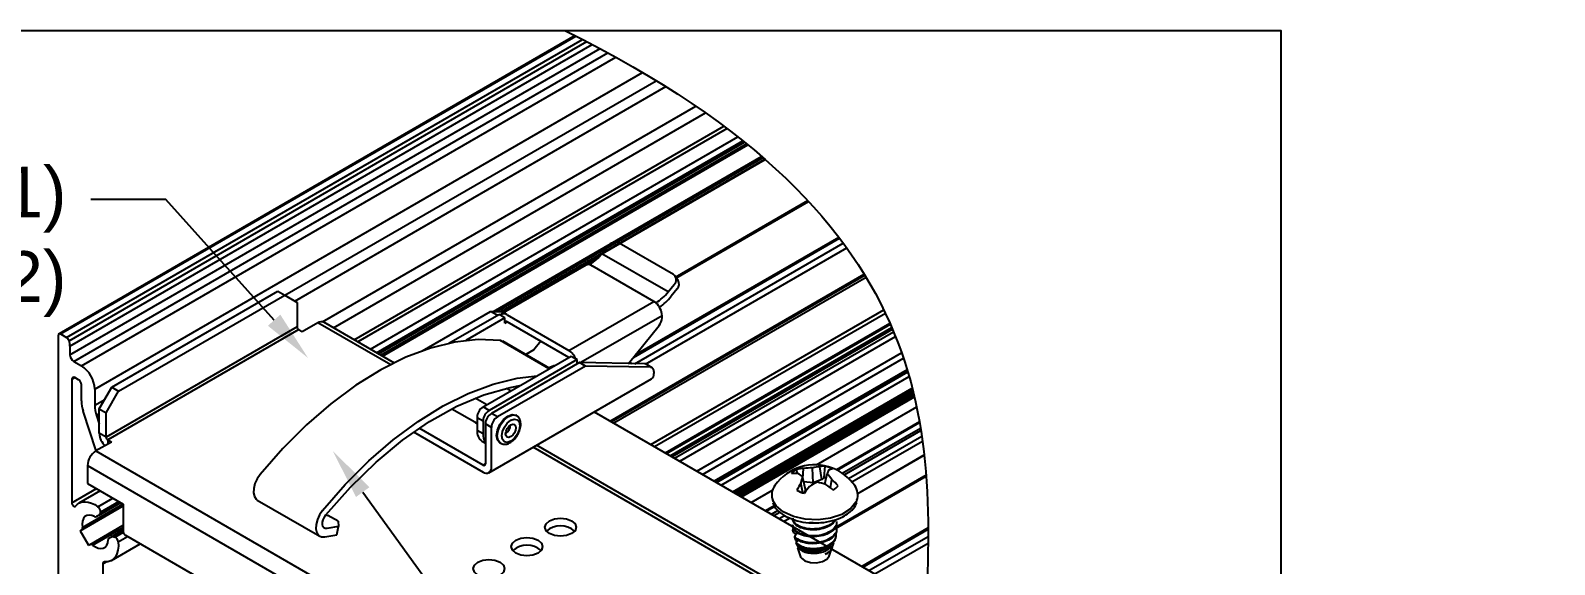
# Model space of a CAD drawing. Extents: x 0 to 10.4, y -8.7 to 0.
# Drawn here: x 4.72 to 10.36, y -1.98 to 0 of the extents above; entities that cross this region are included whole.
import ezdxf
from ezdxf import colors
from ezdxf.entities.mleader import LeaderData, LeaderLine
from ezdxf.math import Vec2, Vec3

# ---------------------------------------------------------------- set-up
doc = ezdxf.new("R2010")
doc.units = 0
doc.header["$LTSCALE"] = 0.5
doc.header["$MEASUREMENT"] = 0
for name, color, linetype in [('Brackets', 181, 'CONTINUOUS'), ('FAB DWG', 221, 'CONTINUOUS'), ('Hardware', 242, 'CONTINUOUS'), ('Housing', 150, 'CONTINUOUS')]:
    doc.layers.add(name, color=color, linetype=linetype)
doc.layers.add('Text-Unprinted', color=131, linetype='CONTINUOUS', plot=False)
doc.styles.add('LSAD_Standard', font='arial.ttf')

msp = doc.modelspace()

# ---------------------------------------------------------------- linework, layer by layer
at = {"layer": 'Brackets', "transparency": 16777216}
for p, q in [((5.0202, -1.3198), (5.6356, -0.9645)), ((5.0456, -1.3345), (5.6611, -0.9792)), ((5.6356, -0.9645), (5.6611, -0.9792)), ((5.6611, -0.9792), (5.7069, -1.0057)), ((5.7069, -1.0057), (5.7069, -1.0965)), ((5.7069, -1.0965), (4.9998, -1.5047)), ((5.7126, -1.1063), (5.0055, -1.5145)), ((5.726, -1.114), (5.7126, -1.1063)), ((5.7833, -1.081), (5.726, -1.114)), ((6.0531, -1.2367), (5.7833, -1.081)), ((6.0669, -1.2299), (5.8053, -1.0788)), ((4.9743, -1.3992), (5.0202, -1.3198)), ((4.9998, -1.4139), (5.0456, -1.3345)), ((5.0202, -1.3198), (5.0456, -1.3345)), ((4.9743, -1.3992), (4.9998, -1.4139)), ((4.9743, -1.49), (4.9743, -1.3992)), ((6.8067, -1.4106), (7.9436, -2.0669)), ((4.9998, -1.5047), (4.9998, -1.4139)), ((5.0189, -1.5222), (4.9616, -1.5553)), ((4.9998, -1.5047), (4.9743, -1.49)), ((5.0055, -1.5145), (5.0189, -1.5222)), ((5.0055, -1.5145), (5.0055, -1.53)), ((4.9616, -1.5553), (7.0671, -2.7708)), ((7.7174, -2.1975), (6.5805, -1.5412)), ((7.7303, -2.1901), (6.5934, -1.5338)), ((4.9305, -1.6092), (7.1395, -2.8844)), ((4.9305, -1.6092), (4.9305, -1.6753)), ((4.9305, -1.6753), (5.0627, -1.7517)), ((5.0627, -1.7517), (5.0627, -1.8472)), ((5.0718, -1.8673), (7.0164, -2.9899))]:
    msp.add_line(p, q, dxfattribs=at)
at = {"layer": 'Brackets', "transparency": 16777216, "flags": 128}
for points in [[(6.641, -1.8611), (6.6284, -1.8502), (6.624, -1.8374), (6.6284, -1.8246), (6.641, -1.8137), (6.6598, -1.8064), (6.682, -1.8039), (6.7042, -1.8064), (6.723, -1.8137), (6.7356, -1.8246), (6.74, -1.8374), (6.7356, -1.8502), (6.723, -1.8611), (6.7042, -1.8683), (6.682, -1.8709), (6.6598, -1.8683), (6.641, -1.8611)], [(6.5165, -1.9329), (6.504, -1.922), (6.4996, -1.9092), (6.504, -1.8964), (6.5165, -1.8855), (6.5354, -1.8783), (6.5576, -1.8757), (6.5798, -1.8783), (6.5986, -1.8855), (6.6111, -1.8964), (6.6156, -1.9092), (6.6111, -1.922), (6.5986, -1.9329), (6.5798, -1.9402), (6.5576, -1.9427), (6.5354, -1.9402), (6.5165, -1.9329)], [(6.3758, -2.0141), (6.3633, -2.0033), (6.3588, -1.9905), (6.3633, -1.9776), (6.3758, -1.9668), (6.3946, -1.9595), (6.4168, -1.957), (6.439, -1.9595), (6.4579, -1.9668), (6.4704, -1.9776), (6.4748, -1.9905), (6.4704, -2.0033), (6.4579, -2.0141), (6.439, -2.0214), (6.4168, -2.0239), (6.3946, -2.0214), (6.3758, -2.0141)]]:
    msp.add_lwpolyline(points, dxfattribs=at)
at = {"layer": 'Brackets', "transparency": 16777216}
for centre, radius, start, end in [((5.7192, -1.0959), 0.0123, 182.6055, 237.3945), ((5.7962, -1.099), 0.0221, 65.6929, 125.6176), ((5.0436, -1.4863), 0.0693, 183.0678, 225.7241), ((5.0121, -1.5041), 0.0123, 182.6055, 237.3945), ((4.9981, -1.6123), 0.0676, 122.6055, 177.3945), ((5.0843, -1.8496), 0.0217, 173.7012, 234.9867), ((6.682, -1.9084), 0.0768, 47.2389, 132.7611), ((6.5576, -1.9803), 0.0768, 47.2389, 132.7611)]:
    msp.add_arc(centre, radius, start, end, dxfattribs=at)
at = {"layer": 'Hardware', "transparency": 16777216}
for p, q in [((7.0996, -0.9024), (6.8991, -0.7867)), ((6.8576, -0.7978), (6.8351, -0.8258)), ((7.0801, -0.9672), (6.8351, -0.8258)), ((6.7773, -0.8679), (6.4627, -1.0495)), ((6.7906, -0.8653), (6.7989, -0.8701)), ((6.7906, -0.8653), (6.7906, -0.8666)), ((7.0272, -1.0019), (6.7989, -0.8701)), ((7.0801, -0.9672), (7.1026, -0.9392)), ((7.1137, -0.9551), (7.0912, -0.983)), ((7.1172, -0.9241), (7.1061, -0.9083)), ((6.7126, -1.1835), (7.0272, -1.0019)), ((7.0272, -1.0019), (7.0356, -1.0067)), ((7.0356, -1.008), (7.0356, -1.0067)), ((6.1704, -1.1847), (6.4231, -1.0388)), ((6.2689, -1.1568), (6.4537, -1.0501)), ((6.476, -1.0629), (6.3311, -1.1466)), ((6.4454, -1.0517), (6.4231, -1.0388)), ((6.4231, -1.0388), (6.4794, -1.0399)), ((6.4454, -1.0517), (6.4508, -1.0518)), ((6.4587, -1.0529), (6.4537, -1.0501)), ((6.4569, -1.0519), (6.4596, -1.052)), ((6.476, -1.0629), (6.4587, -1.0529)), ((6.476, -1.0822), (6.476, -1.0629)), ((6.4844, -1.0517), (6.7126, -1.1835)), ((7.0578, -1.0549), (6.757, -1.2286)), ((7.0578, -1.0626), (7.0578, -1.0549)), ((6.476, -1.0822), (6.4844, -1.0774)), ((6.7126, -1.2092), (6.4844, -1.0774)), ((6.9336, -1.232), (7.0467, -1.0913)), ((6.4591, -1.1462), (6.4688, -1.1494)), ((6.6404, -1.2509), (6.4591, -1.1462)), ((6.6425, -1.2497), (6.4688, -1.1494)), ((6.5832, -1.1811), (6.5534, -1.1983)), ((6.6088, -1.1492), (6.5832, -1.1811)), ((6.6073, -1.1511), (6.6097, -1.1497)), ((6.3953, -1.3924), (6.721, -1.2044)), ((6.7433, -1.2172), (6.4175, -1.4052)), ((6.7516, -1.2285), (6.4259, -1.4165)), ((6.7739, -1.2413), (6.4482, -1.4294)), ((6.721, -1.2044), (6.7383, -1.2144)), ((6.7433, -1.2172), (6.7383, -1.2144)), ((6.7433, -1.2333), (6.7433, -1.2172)), ((6.7739, -1.2413), (6.7516, -1.2285)), ((6.9929, -1.2331), (6.7516, -1.2285)), ((7.0152, -1.2459), (6.7739, -1.2413)), ((6.9378, -1.2267), (6.9473, -1.2322)), ((7.0207, -1.2474), (6.9984, -1.2346)), ((6.4169, -1.6356), (7.0182, -1.2885)), ((7.0272, -1.2618), (7.0272, -1.2687)), ((6.4821, -1.323), (6.4988, -1.3326)), ((6.2793, -1.3989), (6.373, -1.453)), ((6.4088, -1.3846), (6.3655, -1.3596)), ((6.4175, -1.4052), (6.3953, -1.3924)), ((6.373, -1.431), (6.3953, -1.4438)), ((6.373, -1.431), (6.373, -1.4792)), ((6.3953, -1.4438), (6.3953, -1.492)), ((6.4259, -1.4679), (6.4036, -1.4551)), ((6.4036, -1.4551), (6.4036, -1.603)), ((6.4482, -1.4294), (6.4259, -1.4165)), ((6.5189, -1.4245), (6.5167, -1.4232)), ((6.138, -1.485), (6.3953, -1.6335)), ((6.3953, -1.6078), (6.1583, -1.471)), ((6.3953, -1.492), (6.373, -1.4792)), ((6.3909, -1.5188), (6.4036, -1.5262)), ((6.4259, -1.6158), (6.4259, -1.4679)), ((6.4576, -1.5255), (6.4598, -1.5268)), ((6.4036, -1.603), (6.3953, -1.6078)), ((7.5595, -1.6391), (7.5554, -1.6234)), ((7.5792, -1.6568), (7.5821, -1.6202)), ((7.6167, -1.6734), (7.6145, -1.6183)), ((7.6493, -1.661), (7.6426, -1.6135)), ((7.6578, -1.6538), (7.6618, -1.6116)), ((7.5791, -1.7101), (7.572, -1.6736)), ((7.5888, -1.6972), (7.5776, -1.6497)), ((7.6167, -1.6734), (7.5822, -1.6693)), ((7.6493, -1.661), (7.6167, -1.6734)), ((7.6578, -1.6538), (7.6493, -1.661)), ((7.6604, -1.6781), (7.669, -1.6396)), ((7.6817, -1.6921), (7.6861, -1.661)), ((5.5592, -1.737), (5.7903, -1.8703)), ((7.5888, -1.6972), (7.5837, -1.7114)), ((5.859, -1.8155), (5.8207, -1.7934)), ((7.7494, -1.784), (7.7542, -1.7808)), ((7.7542, -1.7808), (7.7583, -1.7767)), ((5.8604, -1.8345), (5.8173, -1.8423)), ((5.8534, -1.865), (5.8604, -1.8345)), ((5.859, -1.8155), (5.8604, -1.8345)), ((7.5413, -1.8285), (7.5413, -1.8317)), ((7.7053, -1.8189), (7.7053, -1.8157)), ((7.7053, -1.8444), (7.7053, -1.8412)), ((5.8089, -1.873), (5.8534, -1.865)), ((7.5492, -1.8737), (7.5478, -1.8738)), ((7.5478, -1.8738), (7.5516, -1.8851)), ((7.5576, -1.9033), (7.5545, -1.8941)), ((7.5591, -1.9075), (7.5612, -1.9138)), ((7.5611, -1.9138), (7.5634, -1.9101)), ((7.5734, -1.9504), (7.5611, -1.9138)), ((7.595, -1.8675), (7.5968, -1.8674)), ((7.6767, -1.944), (7.687, -1.9148)), ((7.6882, -1.9115), (7.6935, -1.8966)), ((7.6986, -1.8822), (7.7009, -1.8756))]:
    msp.add_line(p, q, dxfattribs=at)
at = {"layer": 'Hardware', "transparency": 16777216, "flags": 128}
for points in [[(6.4591, -1.1462), (6.3769, -1.1431), (6.2906, -1.1525), (6.2011, -1.1745), (6.1095, -1.2087), (6.0166, -1.2549), (5.9235, -1.3124), (5.8314, -1.3806), (5.741, -1.4589), (5.6536, -1.5463), (5.57, -1.6418)], [(6.6593, -1.24), (6.6571, -1.2405), (6.6384, -1.2473)], [(5.801, -1.7752), (5.8847, -1.6796), (5.9721, -1.5923), (6.0624, -1.514), (6.1546, -1.4458), (6.2476, -1.3883), (6.3405, -1.3421), (6.4322, -1.3079), (6.5217, -1.2859), (6.595, -1.2771)], [(5.8132, -1.7919), (5.9039, -1.6892), (5.9989, -1.5965), (6.0972, -1.5149), (6.1973, -1.4457), (6.2978, -1.3897), (6.3975, -1.3477), (6.4949, -1.3202), (6.5317, -1.3136)], [(6.3607, -1.4459), (6.3716, -1.4543), (6.373, -1.4551)], [(6.4576, -1.5255), (6.4576, -1.5255), (6.4486, -1.5151), (6.4454, -1.4985), (6.4486, -1.4782), (6.4576, -1.4573), (6.4712, -1.439), (6.4871, -1.4261)], [(6.4604, -1.5271), (6.4598, -1.5268), (6.4508, -1.5164), (6.4476, -1.4998), (6.4508, -1.4795), (6.4598, -1.4586), (6.4734, -1.4403), (6.4894, -1.4274), (6.5053, -1.4219), (6.5189, -1.4245)], [(6.4977, -1.4419), (6.5105, -1.4375), (6.5213, -1.4396), (6.5286, -1.4479), (6.5311, -1.4612), (6.5286, -1.4774), (6.5213, -1.4941), (6.5105, -1.5087), (6.4977, -1.5191), (6.4849, -1.5235), (6.4741, -1.5214), (6.4668, -1.5131), (6.4643, -1.4998), (6.4668, -1.4835), (6.4741, -1.4668), (6.4849, -1.4522), (6.4977, -1.4419)], [(6.4977, -1.5023), (6.4905, -1.5049), (6.4843, -1.5037), (6.4802, -1.4989), (6.4788, -1.4914), (6.4802, -1.4822), (6.4843, -1.4727), (6.4905, -1.4645), (6.4977, -1.4586), (6.505, -1.4561), (6.5111, -1.4573), (6.5152, -1.462), (6.5166, -1.4695), (6.5152, -1.4787), (6.5111, -1.4882), (6.505, -1.4965), (6.4977, -1.5023)], [(6.4871, -1.4261), (6.5031, -1.4206), (6.5167, -1.4232)], [(5.57, -1.6418), (5.5589, -1.658), (5.5506, -1.6758), (5.5459, -1.6937), (5.5451, -1.7103), (5.5484, -1.7241), (5.5553, -1.7341), (5.5592, -1.737)], [(7.7553, -1.7696), (7.723, -1.7898), (7.6819, -1.8036), (7.6356, -1.8097), (7.5882, -1.8078), (7.5439, -1.7978), (7.5067, -1.7807), (7.4798, -1.7581), (7.4679, -1.7387)], [(7.779, -1.7378), (7.7758, -1.7449), (7.7553, -1.7696)], [(5.801, -1.7752), (5.7899, -1.7914), (5.7817, -1.8092), (5.777, -1.8271), (5.7762, -1.8436), (5.7794, -1.8575), (5.7864, -1.8675), (5.7965, -1.8728), (5.8089, -1.873)], [(5.8173, -1.8423), (5.8109, -1.8422), (5.8057, -1.8394), (5.8021, -1.8343), (5.8005, -1.8272), (5.8009, -1.8186), (5.8033, -1.8094), (5.8075, -1.8003), (5.8132, -1.7919)], [(7.5734, -1.9504), (7.587, -1.9612), (7.607, -1.9678), (7.63, -1.969), (7.6517, -1.9646), (7.6684, -1.9554), (7.6767, -1.944)]]:
    msp.add_lwpolyline(points, dxfattribs=at)
at = {"layer": 'Hardware', "transparency": 16777216}
for centre, radius, start, end in [((6.8853, -0.8179), 0.0342, 66.028, 143.9743), ((6.7059, -0.7249), 0.164, 301.1059, 322.0213), ((6.7855, -0.8831), 0.0173, 72.9627, 118.5158), ((6.7823, -0.8983), 0.0327, 59.429, 75.3204), ((7.086, -0.922), 0.0239, 314.0004, 55.258), ((7.0958, -0.9374), 0.0252, 315.3831, 31.7306), ((7.0023, -1.0444), 0.0493, 47.5385, 59.6219), ((6.9508, -0.8663), 0.164, 301.1059, 322.0213), ((6.9901, -1.0584), 0.0679, 2.9323, 47.8909), ((6.9231, -0.8507), 0.214, 305.8673, 321.7891), ((6.4722, -1.0669), 0.0194, 51.4179, 134.1892), ((7.0095, -1.0603), 0.0483, 320.2279, 357.3607), ((6.4811, -1.0814), 0.00516, 50.7967, 189.214), ((6.6772, -1.239), 0.0659, 21.9679, 57.477), ((6.9929, -1.2443), 0.0112, 60.3361, 89.8195), ((7.0138, -1.2595), 0.0136, 350.2283, 84.1145), ((7.0066, -1.2713), 0.0208, 304.0564, 7.2558), ((6.4213, -1.4332), 0.0484, 122.6055, 177.3945), ((6.4436, -1.446), 0.0484, 122.6055, 177.3945), ((6.452, -1.4573), 0.0484, 122.6055, 177.3945), ((6.4742, -1.4701), 0.0484, 122.6055, 177.3945), ((6.4558, -1.4563), 0.0415, 303.7178, 356.2876), ((6.4149, -1.4841), 0.0422, 173.2633, 235.4245), ((6.4479, -1.4943), 0.0527, 177.5252, 212.7878), ((6.3985, -1.6038), 0.00516, 230.7967, 9.214), ((6.4072, -1.6188), 0.0189, 230.7967, 9.214), ((7.6233, -1.7872), 0.1806, 68.6245, 144.912), ((7.5879, -1.6805), 0.0657, 119.5955, 141.2302), ((7.5826, -1.7379), 0.1177, 90.2796, 103.3617), ((7.6093, -1.8033), 0.1851, 88.3891, 98.4672), ((7.6524, -1.7566), 0.1434, 93.9209, 105.3244), ((7.6581, -1.6725), 0.061, 86.5339, 104.7203), ((7.6342, -1.723), 0.1147, 61.1772, 76.0718), ((7.8954, -1.7242), 0.2417, 156.0457, 159.5258), ((7.693, -1.6708), 0.0485, 94.2041, 112.4509), ((7.6233, -1.7872), 0.1806, 35.088, 68.6245), ((7.5205, -1.7177), 0.0566, 142.6333, 201.7152), ((7.552, -1.7493), 0.1109, 85.6452, 97.9438), ((7.7856, -1.8089), 0.2528, 147.6541, 154.6934), ((7.5048, -1.7438), 0.1189, 52.2561, 62.1096), ((7.8354, -1.7222), 0.2678, 164.2953, 169.5442), ((7.94, -1.9587), 0.4327, 140.9597, 145.1904), ((7.7457, -1.9168), 0.2707, 114.8148, 121.5663), ((7.5832, -1.928), 0.2615, 71.8964, 79.2436), ((7.6297, -1.7506), 0.1008, 69.364, 73.8342), ((7.4878, -1.9368), 0.3122, 49.3705, 55.5354), ((7.5366, -1.7635), 0.1813, 34.4469, 43.1172), ((7.5465, -1.8296), 0.2189, 41.7264, 50.3706), ((7.6587, -1.6427), 0.0657, 299.5955, 321.2302), ((7.7248, -1.7179), 0.0577, 339.8793, 36.7519), ((7.6124, -1.6003), 0.1147, 241.1772, 256.0718), ((7.6484, -1.8972), 0.0425, 288.7472, 335.5735)]:
    msp.add_arc(centre, radius, start, end, dxfattribs=at)
for centre, major_axis, ratio, start_param, end_param in [((5.8081, -1.7562), (0.0916, -0.0233), 0.357899, 4.858501, 4.941075), ((7.6233, -2.1299), (-0.0503, 0.5068), 0.12773, 0.975629, 0.982449), ((7.6233, -2.1299), (-0.0651, 0.5732), 0.087069, 1.094899, 1.101621)]:
    msp.add_ellipse(centre, major_axis=major_axis, ratio=ratio, start_param=start_param, end_param=end_param, dxfattribs=at)
for points, knots in [([(6.5239, -1.4934), (6.5267, -1.4876), (6.533, -1.4751), (6.5356, -1.4555), (6.5323, -1.4391), (6.5258, -1.4284), (6.5201, -1.4258), (6.5185, -1.4251)], [0, 0, 0, 0, 0.220318, 0.48214, 0.722149, 0.92529, 1, 1, 1, 1]), ([(6.4609, -1.5265), (6.4625, -1.5276), (6.4678, -1.5311), (6.4796, -1.5309), (6.4944, -1.5261), (6.5094, -1.5143), (6.5201, -1.5022), (6.5234, -1.4944), (6.5239, -1.4934)], [0, 0, 0, 0, 0.083061, 0.272076, 0.474892, 0.712717, 0.963812, 1, 1, 1, 1]), ([(7.4683, -1.7467), (7.4692, -1.7498), (7.4725, -1.762), (7.4901, -1.7803), (7.5192, -1.8003), (7.5577, -1.814), (7.5906, -1.8209), (7.6095, -1.8206), (7.6136, -1.8205)], [0, 0, 0, 0, 0.070324, 0.27829, 0.495151, 0.717581, 0.940207, 1, 1, 1, 1]), ([(7.7583, -1.7767), (7.7613, -1.7739), (7.7712, -1.7647), (7.7758, -1.7535), (7.779, -1.7457)], [0, 0, 0, 0, 0.307936, 1, 1, 1, 1]), ([(7.6973, -1.8099), (7.6955, -1.8131), (7.6901, -1.8227), (7.6692, -1.8347), (7.6392, -1.8434), (7.6063, -1.845), (7.576, -1.8392), (7.5534, -1.8272), (7.5415, -1.8141), (7.5425, -1.8056), (7.5428, -1.803)], [0, 0, 0, 0, 0.071374, 0.216052, 0.356213, 0.50216, 0.644364, 0.786569, 0.932515, 1, 1, 1, 1]), ([(7.6136, -1.8205), (7.6245, -1.8208), (7.6504, -1.8215), (7.69, -1.8138), (7.7256, -1.8012), (7.7424, -1.7891), (7.7494, -1.784)], [0, 0, 0, 0, 0.211116, 0.500391, 0.790984, 1, 1, 1, 1]), ([(7.5415, -1.8511), (7.5422, -1.8473), (7.5433, -1.8418), (7.5483, -1.8372), (7.5498, -1.8357)], [0, 0, 0, 0, 0.694199, 1, 1, 1, 1]), ([(7.5511, -1.8505), (7.5507, -1.8505), (7.5489, -1.8506), (7.5457, -1.8508), (7.5429, -1.851), (7.5415, -1.8511)], [0, 0, 0, 0, 0.110428, 0.555201, 1, 1, 1, 1]), ([(7.5415, -1.854), (7.5429, -1.8552), (7.5457, -1.8574), (7.55, -1.8608), (7.5528, -1.863), (7.5542, -1.8641)], [0, 0, 0, 0, 0.332692, 0.665386, 1, 1, 1, 1]), ([(7.7001, -1.8088), (7.6976, -1.8135), (7.6916, -1.8246), (7.6693, -1.838), (7.6391, -1.8466), (7.6063, -1.8482), (7.576, -1.8424), (7.5534, -1.8304), (7.5415, -1.8173), (7.5425, -1.8088), (7.5428, -1.8061)], [0, 0, 0, 0, 0.100805, 0.240898, 0.376617, 0.517938, 0.655635, 0.793333, 0.934654, 1, 1, 1, 1]), ([(7.7038, -1.8157), (7.704, -1.8191), (7.7048, -1.8293), (7.6926, -1.8454), (7.6696, -1.8603), (7.6391, -1.8689), (7.6064, -1.8706), (7.576, -1.8647), (7.5534, -1.8527), (7.5415, -1.8396), (7.5425, -1.8312), (7.5428, -1.8285)], [0, 0, 0, 0, 0.0634187, 0.1896667, 0.3159148, 0.4382216, 0.5655768, 0.6896667, 0.8137566, 0.9411118, 1, 1, 1, 1]), ([(7.7038, -1.8189), (7.704, -1.8223), (7.7048, -1.8325), (7.6926, -1.8486), (7.6696, -1.8635), (7.6391, -1.8721), (7.6064, -1.8737), (7.576, -1.8679), (7.5534, -1.8559), (7.5415, -1.8428), (7.5425, -1.8343), (7.5428, -1.8317)], [0, 0, 0, 0, 0.0634187, 0.1896667, 0.3159148, 0.4382216, 0.5655768, 0.6896667, 0.8137566, 0.9411118, 1, 1, 1, 1]), ([(7.5548, -1.8613), (7.5525, -1.8639), (7.5489, -1.8678), (7.5481, -1.8723), (7.5478, -1.8738)], [0, 0, 0, 0, 0.653204, 1, 1, 1, 1]), ([(7.7038, -1.8412), (7.704, -1.8446), (7.7048, -1.8548), (7.6926, -1.8709), (7.6696, -1.8859), (7.6391, -1.8944), (7.6063, -1.8961), (7.5794, -1.8908), (7.5601, -1.8823), (7.5528, -1.8757), (7.5491, -1.8724)], [0, 0, 0, 0, 0.0737113, 0.2204489, 0.3671866, 0.5093433, 0.6573678, 0.801597, 0.8990668, 1, 1, 1, 1]), ([(7.5491, -1.8724), (7.55, -1.8709), (7.5519, -1.8678), (7.5556, -1.8618), (7.5584, -1.8574), (7.5603, -1.8545)], [0, 0, 0, 0, 0.24984, 0.499683, 1, 1, 1, 1]), ([(7.7038, -1.8444), (7.704, -1.8478), (7.7048, -1.858), (7.6926, -1.8741), (7.6696, -1.889), (7.6391, -1.8976), (7.6063, -1.8993), (7.5795, -1.894), (7.5603, -1.8856), (7.553, -1.8791), (7.5493, -1.8758)], [0, 0, 0, 0, 0.073895, 0.220997, 0.3681, 0.51061, 0.659003, 0.803591, 0.900081, 1, 1, 1, 1]), ([(7.5545, -1.8941), (7.555, -1.8946), (7.5591, -1.8991), (7.5702, -1.9068), (7.5919, -1.9142), (7.6174, -1.9168), (7.6439, -1.9144), (7.6682, -1.9071), (7.6879, -1.8954), (7.7, -1.8804), (7.7045, -1.8674), (7.7018, -1.8602), (7.7011, -1.8584)], [0, 0, 0, 0, 0.013848, 0.130111, 0.246339, 0.363567, 0.481744, 0.599909, 0.718826, 0.838918, 0.959016, 1, 1, 1, 1]), ([(7.6169, -1.8209), (7.6133, -1.8214), (7.6085, -1.822), (7.6043, -1.821), (7.6032, -1.8208)], [0, 0, 0, 0, 0.741045, 1, 1, 1, 1]), ([(7.5516, -1.8851), (7.5522, -1.8856), (7.5541, -1.8871), (7.556, -1.8886), (7.5573, -1.8896)], [0, 0, 0, 0, 0.3526414, 1, 1, 1, 1]), ([(7.5545, -1.8941), (7.5553, -1.8929), (7.5576, -1.8889), (7.56, -1.8851), (7.5617, -1.8824)], [0, 0, 0, 0, 0.304529, 1, 1, 1, 1]), ([(7.6976, -1.8819), (7.6972, -1.8839), (7.6956, -1.8914), (7.684, -1.903), (7.6646, -1.9147), (7.6402, -1.9217), (7.6144, -1.9239), (7.5901, -1.921), (7.5696, -1.9138), (7.5616, -1.9068), (7.5576, -1.9033)], [0, 0, 0, 0, 0.050847, 0.189784, 0.327992, 0.466206, 0.60222, 0.737258, 0.872316, 1, 1, 1, 1]), ([(7.5611, -1.9138), (7.562, -1.9147), (7.5661, -1.9192), (7.5773, -1.9263), (7.5973, -1.9324), (7.6205, -1.9343), (7.6442, -1.9315), (7.666, -1.9244), (7.6826, -1.9133), (7.6919, -1.9033), (7.6928, -1.8974), (7.6929, -1.8965)], [0, 0, 0, 0, 0.033138, 0.165436, 0.29766, 0.431428, 0.566145, 0.700819, 0.836713, 0.973847, 1, 1, 1, 1]), ([(7.6789, -1.905), (7.6784, -1.9059), (7.6747, -1.912), (7.6595, -1.9204), (7.636, -1.9277), (7.6098, -1.9293), (7.5881, -1.9253), (7.5722, -1.9185), (7.5664, -1.9129), (7.5634, -1.9101)], [0, 0, 0, 0, 0.032403, 0.21131, 0.384607, 0.56509, 0.740924, 0.86821, 1, 1, 1, 1]), ([(7.6873, -1.9112), (7.6866, -1.9136), (7.6847, -1.9208), (7.6752, -1.93), (7.6657, -1.9353), (7.662, -1.9374)], [0, 0, 0, 0, 0.236128, 0.699546, 1, 1, 1, 1])]:
    msp.add_open_spline(points, degree=3, knots=knots, dxfattribs=at)
at = {"layer": 'Housing', "transparency": 16777216}
for p, q in [((6.7357, -0.0189), (4.8253, -1.1218)), ((4.8303, -1.1223), (6.7388, -0.0205)), ((4.8529, -1.1353), (6.7628, -0.0327)), ((4.8624, -1.1476), (6.779, -0.0411)), ((4.8656, -1.1672), (6.7986, -0.0513)), ((4.8656, -1.1999), (6.8281, -0.0669)), ((4.8798, -1.2243), (6.8574, -0.0827)), ((4.9081, -1.2407), (6.8864, -0.0986)), ((4.9576, -1.3264), (6.986, -0.1554)), ((5.6615, -0.9795), (7.0365, -0.1857)), ((5.698, -1.0006), (7.0718, -0.2075)), ((5.8006, -1.0773), (7.1823, -0.2797)), ((5.8411, -1.0995), (7.2182, -0.3045)), ((5.9182, -1.144), (7.2866, -0.354)), ((7.2985, -0.3629), (5.9318, -1.1518)), ((5.9786, -1.1789), (7.3386, -0.3937)), ((6.0008, -1.1917), (7.3574, -0.4086)), ((6.0058, -1.1946), (7.3615, -0.4119)), ((6.0078, -1.1957), (7.3632, -0.4133)), ((6.0078, -1.1957), (7.3632, -0.4133)), ((6.0161, -1.2005), (7.3702, -0.4189)), ((6.0228, -1.2044), (7.3757, -0.4234)), ((6.0228, -1.2044), (7.3757, -0.4234)), ((6.4333, -1.039), (7.4264, -0.4657)), ((6.4462, -1.0393), (7.4318, -0.4703)), ((6.4623, -1.0396), (7.4384, -0.4761)), ((6.4662, -1.0397), (7.44, -0.4775)), ((7.1076, -0.912), (7.5974, -0.6292)), ((7.1091, -0.9162), (7.6005, -0.6325)), ((6.9518, -1.2094), (7.7153, -0.7686)), ((6.9571, -1.2324), (7.7289, -0.7868)), ((7.7126, -0.7651), (6.9594, -1.1999)), ((6.4758, -1.0398), (6.8235, -0.8391)), ((6.997, -1.2339), (7.7415, -0.8041)), ((6.8655, -1.4445), (7.8064, -0.9014)), ((6.8699, -1.447), (7.8087, -0.9051)), ((7.8137, -0.9134), (6.8796, -1.4527)), ((7.0164, -1.5316), (7.8789, -1.0337)), ((7.0296, -1.5392), (7.8846, -1.0456)), ((4.8232, -2.0666), (4.8232, -1.1264)), ((4.8303, -1.1223), (4.8529, -1.1353)), ((7.0696, -1.5623), (7.9014, -1.0822)), ((7.074, -1.5649), (7.9032, -1.0862)), ((7.0877, -1.5728), (7.9086, -1.0988)), ((7.0944, -1.5767), (7.9113, -1.1051)), ((7.104, -1.5822), (7.915, -1.114)), ((4.8656, -1.1672), (4.8656, -1.1999)), ((7.1228, -1.593), (7.9221, -1.1315)), ((7.1237, -1.5935), (7.9225, -1.1324)), ((4.8798, -1.2243), (4.9081, -1.2407)), ((7.1866, -1.6299), (7.9449, -1.1921)), ((7.2078, -1.6421), (7.9519, -1.2126)), ((4.8727, -1.2897), (4.8833, -1.2835)), ((4.8727, -1.2897), (4.8727, -1.7475)), ((4.8974, -1.2917), (4.8833, -1.2835)), ((7.9653, -1.2546), (7.2509, -1.667)), ((7.2553, -1.6696), (7.9666, -1.2589)), ((7.2594, -1.6719), (7.9678, -1.263)), ((7.277, -1.6821), (7.9728, -1.2803)), ((4.9081, -1.37), (4.9081, -1.3101)), ((4.9576, -1.3264), (4.9576, -1.3859)), ((7.3195, -1.7066), (7.9843, -1.3228)), ((7.3238, -1.7091), (7.9854, -1.3271)), ((7.3242, -1.7093), (7.9855, -1.3275)), ((7.3285, -1.7118), (7.9866, -1.3318)), ((7.3289, -1.712), (7.9867, -1.3323)), ((7.3332, -1.7145), (7.9878, -1.3366)), ((7.3336, -1.7147), (7.9879, -1.337)), ((7.3378, -1.7172), (7.9889, -1.3413)), ((7.3382, -1.7174), (7.989, -1.3417)), ((7.3425, -1.7199), (7.9901, -1.3461)), ((7.3429, -1.7201), (7.9902, -1.3465)), ((7.3472, -1.7226), (7.9912, -1.3508)), ((7.3476, -1.7228), (7.9913, -1.3513)), ((4.9626, -1.5547), (4.9147, -1.4083)), ((4.9576, -1.3859), (4.9943, -1.3647)), ((7.3518, -1.7253), (7.9923, -1.3555)), ((7.6292, -1.6067), (8.0005, -1.3923)), ((4.9642, -1.4242), (4.9743, -1.4183)), ((4.9642, -1.4242), (4.9743, -1.4552)), ((8.0112, -1.4479), (7.7037, -1.6255)), ((7.7059, -1.6266), (8.0116, -1.4501)), ((7.725, -1.6379), (8.0151, -1.4705)), ((7.7325, -1.6434), (8.0165, -1.4794)), ((7.7484, -1.6569), (8.0197, -1.5003)), ((7.7607, -1.6699), (8.0224, -1.5189)), ((7.7823, -1.7124), (8.0287, -1.5701)), ((7.7823, -1.7127), (8.0287, -1.5704)), ((7.6917, -1.8474), (8.036, -1.6486)), ((7.7002, -1.8374), (8.0356, -1.6438)), ((4.8727, -1.7475), (4.9641, -1.6947)), ((4.9778, -1.7026), (4.898, -1.7487)), ((4.9641, -1.7982), (5.0538, -1.7465)), ((4.9694, -1.7615), (5.0245, -1.7296)), ((4.9738, -1.7926), (5.0538, -1.7465)), ((4.9765, -1.7887), (5.0517, -1.7453)), ((4.9784, -1.782), (5.0468, -1.7425)), ((7.3878, -1.746), (7.4665, -1.7006)), ((4.9036, -1.8505), (5.0627, -1.7586)), ((4.9089, -1.8474), (5.0627, -1.7586)), ((4.9118, -1.838), (5.0621, -1.7513)), ((4.9738, -1.7926), (4.9641, -1.7982)), ((4.9784, -1.782), (4.9765, -1.7887)), ((7.4727, -1.7588), (7.4413, -1.7769)), ((7.4434, -1.7781), (7.4737, -1.7607)), ((7.4628, -1.7893), (7.4865, -1.7756)), ((7.4713, -1.7942), (7.4933, -1.7815)), ((7.4909, -1.8056), (7.5111, -1.794)), ((7.5083, -1.8156), (7.5296, -1.8033)), ((4.9089, -1.8474), (4.9036, -1.8505)), ((4.9036, -1.8505), (4.9346, -1.9042)), ((4.9399, -1.9011), (5.0627, -1.8302)), ((4.9495, -1.9033), (5.0627, -1.8379)), ((5.0198, -1.8723), (5.0627, -1.8476)), ((5.0245, -1.8719), (5.0626, -1.8499)), ((5.0313, -1.8737), (5.0633, -1.8552)), ((8.0431, -1.8401), (7.7969, -1.9822)), ((7.8013, -1.9848), (8.0432, -1.8451)), ((4.9346, -1.9042), (4.9399, -1.9011)), ((5.0101, -1.8779), (5.0198, -1.8723)), ((5.02, -1.96), (5.1261, -1.8987)), ((5.0245, -1.8719), (5.0313, -1.8737)), ((5.0446, -1.8917), (5.0793, -1.8717)), ((7.824, -1.9978), (8.0431, -1.8713)), ((7.8452, -2.0101), (8.0429, -1.8959)), ((4.9873, -1.9731), (5.0002, -1.9656)), ((4.9873, -1.9731), (4.9873, -2.136))]:
    msp.add_line(p, q, dxfattribs=at)
at = {"layer": 'Housing', "transparency": 16777216, "flags": 128}
for points in [[(4.8727, -1.7475), (4.8731, -1.7503), (4.8741, -1.7532), (4.8758, -1.756), (4.8778, -1.7583), (4.8801, -1.7599), (4.8823, -1.7607), (4.8843, -1.7605), (4.8858, -1.7594)], [(4.8858, -1.7594), (4.893, -1.7521), (4.9015, -1.7469), (4.9111, -1.7438), (4.9218, -1.743), (4.9331, -1.7444), (4.945, -1.748), (4.9572, -1.7537), (4.9694, -1.7615)], [(4.957, -1.7977), (4.9468, -1.7936), (4.9371, -1.7923), (4.9284, -1.7938), (4.9212, -1.7982), (4.9157, -1.8052), (4.9122, -1.8144), (4.9109, -1.8256), (4.9118, -1.838)], [(4.9495, -1.9033), (4.9598, -1.9103), (4.9701, -1.9148), (4.9799, -1.9164), (4.9887, -1.9151), (4.9961, -1.911), (5.0018, -1.9043), (5.0055, -1.8953), (5.007, -1.8843)], [(5.0446, -1.8917), (5.0452, -1.9079), (5.0435, -1.9228), (5.0398, -1.9359), (5.0339, -1.9469), (5.0261, -1.9556), (5.0167, -1.9617), (5.0057, -1.965), (4.9936, -1.9656)]]:
    msp.add_lwpolyline(points, dxfattribs=at)
at = {"layer": 'Housing', "transparency": 16777216}
for centre, radius, start, end in [((4.8275, -1.1257), 0.00437, 50.7967, 189.214), ((4.8403, -1.1549), 0.0232, 18.2715, 57.252), ((4.8113, -1.1662), 0.0543, 358.9123, 19.9891), ((4.8963, -1.1985), 0.0307, 182.6055, 237.3945), ((4.8501, -1.3313), 0.1076, 2.6055, 57.3945), ((4.8792, -1.2886), 0.00655, 50.7967, 189.214), ((4.885, -1.3111), 0.0231, 2.6055, 57.3945), ((5.0327, -1.3682), 0.1247, 180.8303, 198.7806), ((5.0822, -1.3841), 0.1247, 180.8303, 198.7806), ((4.961, -1.7916), 0.00731, 236.8788, 294.9352), ((4.9568, -1.7792), 0.0218, 352.6902, 54.5374), ((4.9705, -1.7874), 0.00618, 302.1845, 347.6142), ((4.9034, -1.8406), 0.00883, 309.0205, 16.6809), ((4.9431, -1.9094), 0.00883, 43.3191, 110.991), ((5.0143, -1.8839), 0.00731, 125.0768, 183.1239), ((5.0227, -1.8778), 0.00618, 72.3916, 117.8274), ((5.0229, -1.8938), 0.0218, 5.4614, 67.3112), ((4.9935, -1.972), 0.0064, 89.5502, 190.353)]:
    msp.add_arc(centre, radius, start, end, dxfattribs=at)
at = {"layer": 'Housing', "color": 1, "transparency": 16777216}
msp.add_open_spline([(6.698, 0), (8.1278, -0.7086), (8.0435, -1.9974), (7.9592, -3.2861), (8.2777, -3.7579)], degree=3, knots=[0, 0, 0, 0, 1, 1.618567, 1.618567, 1.618567, 1.618567], dxfattribs=at)
at = {"layer": 'Text-Unprinted', "ltscale": 0.5, "transparency": 16777216}
msp.add_lwpolyline([(0, 0), (9.3493, 0), (9.3493, -8.6734), (0, -8.6734)], close=True, dxfattribs=at)

# ---------------------------------------------------------------- leaders
at = {"layer": 'FAB DWG', "ltscale": 0.5, "transparency": 16777216}
ml = msp.add_multileader_mtext('Standard', dxfattribs=at)
ml.set_content('\\A1;BK00238 (x1)\\PHW00814 (x2)', color=256, style='LSAD_Standard')
ml.set_leader_properties()
ml.build(insert=Vec2(0, 0))
ml.multileader.update_dxf_attribs({"text_left_attachment_type": 2, "dogleg_length": 0.36, "arrow_head_size": 0.1875})
ctx = ml.context
ctx.base_point, ctx.char_height, ctx.arrow_head_size, ctx.landing_gap_size, ctx.plane_origin = Vec3(3.1048, -0.7845), 0.1875, 0.1875, 0.09, Vec3(6.3261, 15.6733)
ctx.left_attachment, ctx.text_align_type = 2, 2
notes = []
notes.append((ctx, [(1, (1, 1, 0), (5.2202, -0.6251), (-1, 0), 0.2772, [(0, [(5.7469, -1.211)], 0, [])])]))
ctx.mtext.insert, ctx.mtext.width, ctx.mtext.defined_height, ctx.mtext.alignment, ctx.mtext.flow_direction = Vec3(4.853, -0.5037), 2.351815, 0.6491, 3, 5
ml = msp.add_multileader_mtext('Standard', dxfattribs=at)
ml.set_content('\\A1;HW00002 (x1)\\PHW63214 (x2)', color=256, style='LSAD_Standard')
ml.set_leader_properties()
ml.build(insert=Vec2(0, 0))
ml.multileader.update_dxf_attribs({"text_left_attachment_type": 2, "dogleg_length": 0.36, "arrow_head_size": 0.1875})
ctx = ml.context
ctx.base_point, ctx.char_height, ctx.arrow_head_size, ctx.landing_gap_size, ctx.plane_origin = Vec3(7.9202, -4.0386), 0.1875, 0.1875, 0.09, Vec3(6.2021, 19.84)
ctx.left_attachment = 2
notes.append((ctx, [(1, (1, 1, 0), (7.643, -4.0386), (1, 0), 0.2772, [(0, [(5.8393, -1.5557)], 0, [])])]))
ctx.mtext.insert, ctx.mtext.width, ctx.mtext.defined_height, ctx.mtext.flow_direction = Vec3(8.0102, -3.7579), 2.351815, 0.6491, 5
for ctx, leaders in notes:
    for number, flags, end, landing, length, lines in leaders:
        leader = LeaderData()
        leader.index, (leader.has_last_leader_line, leader.has_dogleg_vector, leader.attachment_direction) = number, flags
        leader.last_leader_point, leader.dogleg_vector, leader.dogleg_length = Vec3(end), Vec3(landing), length
        for number, points, colour, breaks in lines:
            line = LeaderLine()
            line.index, line.vertices, line.color, line.breaks = number, Vec3.list(points), colors.encode_raw_color(colour), breaks
            leader.lines.append(line)
        ctx.leaders.append(leader)

doc.saveas('drawing.dxf')
